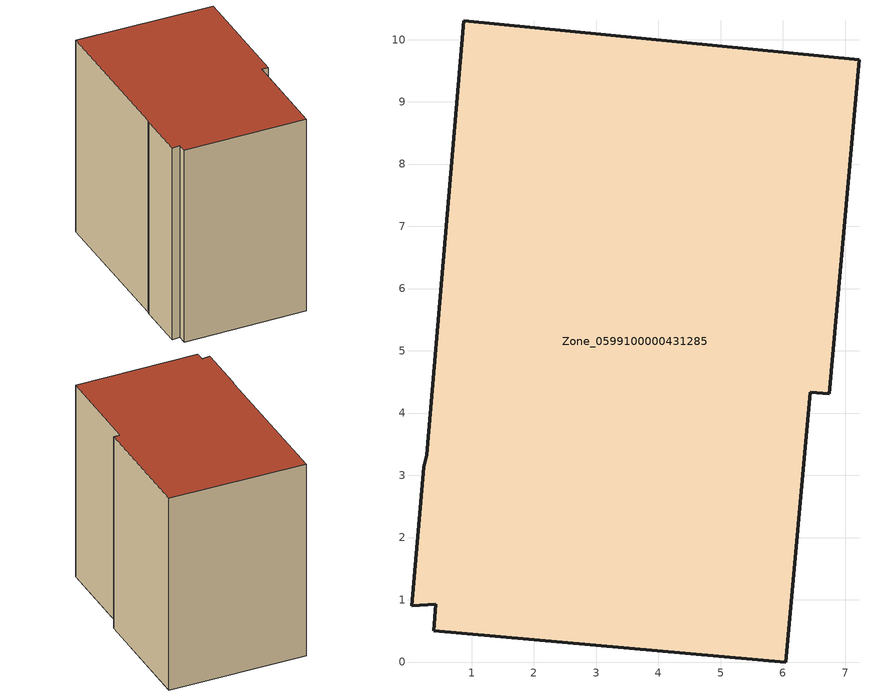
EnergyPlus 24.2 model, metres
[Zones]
Zone_0599100000431285
 floor ground (C_G): 0.39,0.5 0.42,0.93 0.03,0.91 0.23,3.13 0.28,3.33 0.88,10.3 7.22,9.67 6.75,4.31 6.44,4.34 6.05,0 z0
 wall outside (C_F): 6.44,4.34 6.75,4.31 7.22,9.67 0.88,10.3 0.28,3.33 0.23,3.13 0.03,0.91 0.42,0.93 0.39,0.5 6.05,0 6.44,4.34 z0:9.53
 roof outside (C_R): 0.42,0.93 0.39,0.5 6.05,0 6.44,4.34 6.75,4.31 7.22,9.67 0.88,10.3 0.28,3.33 0.23,3.13 0.03,0.91 z9.53
[BUILDING]
Pand.0599100000431285: North Axis=0; Terrain=City; Loads Convergence Tolerance Value=0.04; Temperature Convergence Tolerance Value=0.4; Solar Distribution=FullExterior; Maximum Number of Warmup Days=25; Minimum Number of Warmup Days=1
[Site:Location]
Rotterdam.The.Hague.AP_ZH_NLD Design_Conditions: Latitude=51.96; Longitude=4.45; Time Zone=1; Elevation=-4.5
[SITE:GROUNDTEMPERATURE:BUILDINGSURFACE]
18, 18, 18, 18, 18, 18, 18, 18, 18, 18, 18, 18
[MATERIAL] Thermal Absorptance=0.9; Solar Absorptance=0.7; Visible Absorptance=0.7
Name | Roughness | Thickness | Conductivity | Density | Specific Heat
G.TC.2006-2014 | MediumSmooth | 0.15 | 0.06 | 540 | 1210
F.TC.2006-2014 | Rough | 0.3 | 0.12 | 1920 | 840
R.TC.2006-2014 | MediumRough | 0.2 | 0.08 | 1500 | 1000
[CONSTRUCTION]
C_G: G.TC.2006-2014
C_F: F.TC.2006-2014
C_R: R.TC.2006-2014
[ZONE]
Zone_0599100000431285: Type=1; Multiplier=1; Ceiling Height=Autocalculate; Volume=Autocalculate; Floor Area=autocalculate; Part of Total Floor Area=Yes
[ZONEINFILTRATION:DESIGNFLOWRATE]
Infil_Zone_0599100000431285: Zone or ZoneList or Space or SpaceList=Zone_0599100000431285; Schedule=AlwaysOn; Design Flow Rate Calculation Method=Flow/Area; Flow Rate per Floor Area=0.0015; Constant Term Coefficient=1; Temperature Term Coefficient=0; Velocity Term Coefficient=0; Velocity Squared Term Coefficient=0
[HVACTEMPLATE:ZONE:IDEALLOADSAIRSYSTEM]
Zone_0599100000431285: Maximum Heating Supply Air Temperature=50; Minimum Cooling Supply Air Temperature=13; Maximum Heating Supply Air Humidity Ratio=0.0156; Minimum Cooling Supply Air Humidity Ratio=0.0077; Heating Limit=NoLimit; Cooling Limit=NoLimit; Dehumidification Control Type=ConstantSensibleHeatRatio; Cooling Sensible Heat Ratio=0.7; Dehumidification Setpoint=60; Humidification Control Type=None; Humidification Setpoint=30; Outdoor Air Method=None; Outdoor Air Flow Rate per Person=0.00944; Outdoor Air Flow Rate per Zone Floor Area=0; Outdoor Air Flow Rate per Zone=0; Demand Controlled Ventilation Type=None; Outdoor Air Economizer Type=NoEconomizer; Heat Recovery Type=None; Sensible Heat Recovery Effectiveness=0.7; Latent Heat Recovery Effectiveness=0.65
[ZONECONTROL:THERMOSTAT]
ThermostatControl_Zone_0599100000431285: Zone or ZoneList=Zone_0599100000431285; Control Type Schedule=DualSetpointControlType; Control 1=Thermostat_Zone_0599100000431285; Temperature Difference Between Cutout And Setpoint=0
[THERMOSTATSETPOINT:DUALSETPOINT]
Thermostat_Zone_0599100000431285: Heating Setpoint Temperature Schedule=HeatingSetpoint_Zone_0599100000431285; Cooling Setpoint Temperature Schedule=CoolingSetpoint_Zone_0599100000431285
[SCHEDULE:COMPACT]
HeatingSetpoint_Zone_0599100000431285: Through: 12/31, For: AllDays, Until: 24:00, 21
CoolingSetpoint_Zone_0599100000431285: Through: 12/31, For: AllDays, Until: 24:00, 24
DualSetpointControlType: Through: 12/31, For: AllDays, Until: 24:00, 4
AlwaysOn: Through: 12/31, For: AllDays, Until: 24:00, 1
